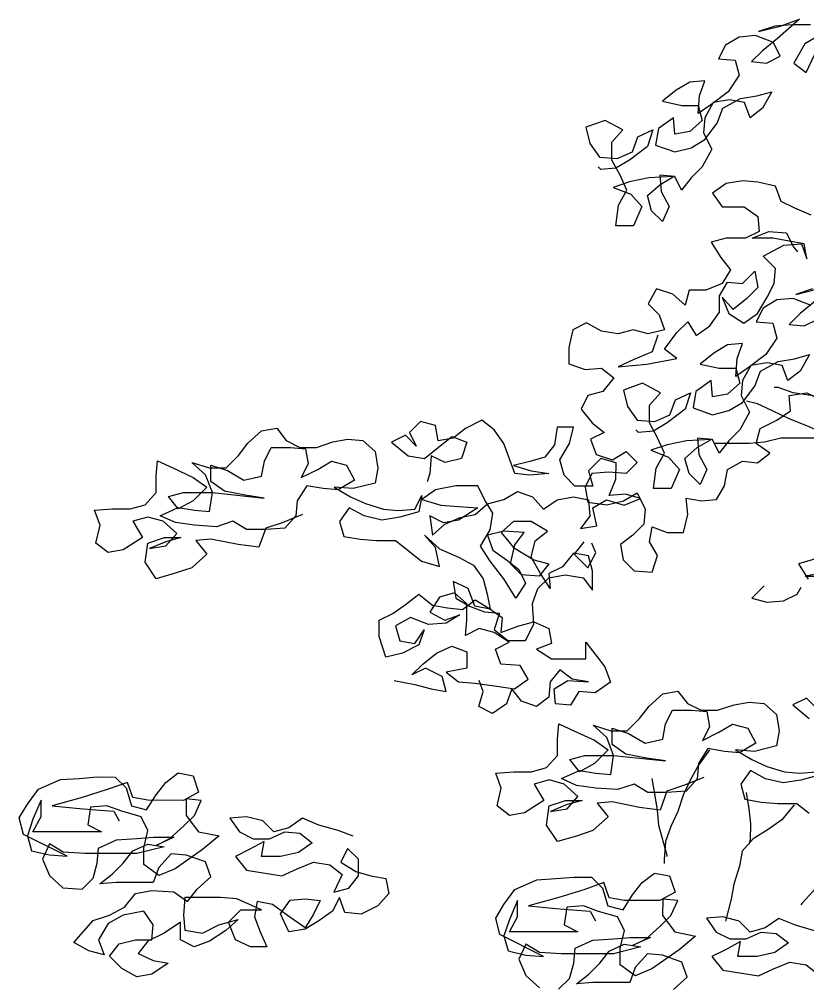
# Model space of a CAD drawing. Header units: inches. Extents: x 350994 to 353538, y 1581369 to 1583842.
# Drawn here: x 351480.474 to 351481.412, y 1583623.682 to 1583624.83 of the extents above; entities that cross this region are included whole.
import ezdxf

# ---------------------------------------------------------------- set-up
doc = ezdxf.new("R2010")
doc.units = ezdxf.units.IN
doc.header["$MEASUREMENT"] = 0
doc.linetypes.add('1', pattern=[0])
doc.layers.add('TREE', color=81, linetype='1')

# ---------------------------------------------------------------- blocks, each defined once
blk = doc.blocks.new('TREE_4')
at = {"color": 94}
for points in [[(-561.3, 8453.1), (-590.2, 8435.8), (-613.4, 8395.3), (-587.4, 8375), (-570, 8412.6)], [(-578.6, 8476.2), (-616.2, 8476.3), (-653.8, 8473.4), (-688.5, 8461.9), (-642.2, 8473.4), (-601.7, 8487.8), (-648, 8447.4), (-679.8, 8421.4), (-703, 8398.3), (-671.2, 8395.4), (-642.3, 8409.8), (-656.7, 8438.7), (-694.3, 8453.2), (-729, 8450.3), (-757.9, 8433), (-772.4, 8404.1), (-737.7, 8401.2), (-729, 8369.4), (-752.2, 8334.7), (-786.9, 8308.7), (-815.9, 8288.5), (-812.9, 8326.1), (-801.3, 8357.9), (-833.1, 8355), (-862.1, 8337.7), (-891, 8314.6), (-850.5, 8305.9), (-815.8, 8305.9), (-807.2, 8274.1), (-833.2, 8250.9), (-865, 8245.2), (-867.9, 8279.9), (-899.7, 8256.8), (-905.5, 8222.1), (-865.1, 8207.6), (-830.4, 8216.2), (-801.4, 8233.6), (-775.4, 8268.2), (-763.8, 8300), (-726.2, 8320.2), (-691.5, 8326), (-659.7, 8334.6), (-680, 8300), (-706, 8279.7), (-717.5, 8311.6), (-749.3, 8317.4), (-784, 8311.6), (-801.4, 8279.8), (-804.3, 8248), (-787, 8213.3), (-807.3, 8175.7), (-830.4, 8152.6), (-850.7, 8126.6), (-865.1, 8155.6), (-896.9, 8158.5), (-894.1, 8123.8), (-876.8, 8092), (-891.2, 8060.2), (-914.3, 8083.3), (-923, 8115.1), (-896.9, 8138.2), (-868, 8155.6), (-920.1, 8152.7), (-960.6, 8144.1), (-995.3, 8132.5), (-957.7, 8118.1), (-934.6, 8092), (-952, 8051.6), (-989.5, 8051.6), (-983.7, 8095), (-966.3, 8126.7), (-980.8, 8158.6), (-998.1, 8190.4), (-998.1, 8228), (-974.9, 8254), (-1012.5, 8274.2), (-1053, 8259.8), (-1044.3, 8225.1), (-1024.1, 8196.2), (-986.5, 8193.3), (-954.7, 8207.7), (-943.1, 8239.5), (-911.3, 8253.9), (-922.9, 8219.2), (-960.5, 8190.3), (-989.4, 8173), (-1021.2, 8170.2), (-1027, 8175.9)], [(-577, 8074.1), (-611.7, 8088.6), (-640.6, 8103.1), (-652.2, 8134.9), (-689.7, 8143.6), (-721.5, 8146.5), (-756.2, 8140.8), (-785.2, 8120.6), (-765, 8091.6), (-718.7, 8091.6), (-689.8, 8071.3), (-686.9, 8039.5), (-715.9, 8025.1), (-756.3, 8025.1), (-788.2, 8016.5), (-767.9, 7984.6), (-747.7, 7958.6), (-765.1, 7929.7), (-799.8, 7915.3), (-834.5, 7915.3), (-843.2, 7883.5), (-869.2, 7906.7), (-903.9, 7918.3), (-921.3, 7886.5), (-898.2, 7863.3), (-886.6, 7831.5), (-921.3, 7822.9), (-953.1, 7831.6), (-984.9, 7822.9), (-1019.6, 7828.7), (-1051.4, 7846.1), (-1080.3, 7831.7), (-1089.1, 7794.1), (-1089.1, 7759.4), (-1054.4, 7747.8), (-1019.7, 7750.7), (-993.7, 7730.4), (-1016.9, 7701.5), (-1048.7, 7692.9), (-1063.2, 7664), (-1040, 7635), (-1014, 7614.8), (-1043, 7600.4), (-1031.4, 7568.5), (-996.8, 7556.9), (-967.8, 7574.3), (-944.7, 7551.1), (-967.9, 7528), (-1005.4, 7530.9), (-1040.1, 7528.1), (-1054.6, 7499.2), (-1048.9, 7467.4), (-1008.4, 7461.5), (-973.7, 7470.2), (-944.8, 7487.5), (-927.5, 7452.8), (-930.4, 7421), (-953.5, 7397.9), (-979.6, 7377.7), (-973.8, 7345.9), (-950.7, 7322.7), (-913.1, 7319.8), (-901.5, 7354.5), (-918.8, 7383.4), (-913, 7415.2), (-881.2, 7403.6), (-846.5, 7403.6), (-837.8, 7441.1), (-840.7, 7475.8), (-808.9, 7470), (-777.1, 7472.9), (-759.7, 7501.8), (-753.9, 7536.5), (-722.1, 7553.8), (-690.3, 7550.9), (-664.2, 7571.1), (-693.1, 7591.4), (-684.4, 7623.2), (-649.7, 7640.5), (-620.8, 7660.7), (-623.6, 7692.5), (-586.1, 7698.2), (-557.2, 7683.8)], [(-574.3, 7918), (-609, 7906.4), (-562.7, 7918)], [(-568.5, 7891.9), (-600.4, 7866), (-623.5, 7842.8), (-591.7, 7839.9), (-562.8, 7854.4)], [(-577.2, 7883.3), (-614.8, 7897.8), (-649.5, 7894.9), (-678.4, 7877.6), (-692.9, 7848.7), (-658.2, 7845.8), (-649.6, 7814), (-672.7, 7779.3), (-707.4, 7753.3), (-736.4, 7733.1), (-733.4, 7770.7), (-721.9, 7802.5), (-753.7, 7799.6), (-782.6, 7782.3), (-811.5, 7759.2), (-771.1, 7750.5), (-736.4, 7750.4), (-727.7, 7718.6), (-753.8, 7695.5), (-785.6, 7689.8), (-788.4, 7724.4), (-820.3, 7701.3), (-826.1, 7666.7), (-785.6, 7652.2), (-750.9, 7660.8), (-722, 7678.1), (-695.9, 7712.8), (-684.3, 7744.6), (-646.7, 7764.8), (-612, 7770.5), (-580.2, 7779.2), (-600.5, 7744.5), (-626.5, 7724.3), (-638, 7756.1), (-669.8, 7761.9), (-704.5, 7756.2), (-721.9, 7724.4), (-724.8, 7692.6), (-707.5, 7657.9), (-727.8, 7620.3), (-751, 7597.2), (-771.2, 7571.2), (-785.6, 7600.1), (-817.4, 7603), (-814.6, 7568.3), (-797.3, 7536.5), (-811.8, 7504.7), (-834.9, 7527.9), (-843.5, 7559.7), (-817.5, 7582.8), (-788.5, 7600.1), (-840.6, 7597.3), (-881.1, 7588.6), (-915.8, 7577.1), (-878.2, 7562.6), (-855.1, 7536.6), (-872.5, 7496.1), (-910.1, 7496.1), (-904.2, 7539.5), (-886.9, 7571.3), (-901.3, 7603.1), (-918.6, 7634.9), (-918.6, 7672.5), (-895.4, 7698.5), (-933, 7718.8), (-973.5, 7704.4), (-964.8, 7669.7), (-944.6, 7640.7), (-907, 7637.8), (-875.2, 7652.2), (-863.6, 7684), (-831.8, 7698.5), (-843.4, 7663.8), (-881, 7634.9), (-910, 7617.6), (-941.8, 7614.7), (-947.5, 7620.5)], [(-901.1, 7820), (-912.7, 7785.3), (-953.2, 7768), (-985, 7753.5), (-924.3, 7759.3), (-860.7, 7770.8), (-886.7, 7791), (-860.6, 7825.7), (-837.5, 7848.8), (-820.1, 7819.9), (-791.2, 7840.1), (-770.9, 7869), (-770.9, 7903.7), (-753.5, 7932.6), (-721.7, 7929.7), (-695.7, 7955.7), (-689.9, 7921), (-713.1, 7897.9), (-742, 7874.8), (-765.1, 7900.8), (-750.7, 7866.1), (-718.9, 7845.8), (-690, 7866), (-669.7, 7900.7), (-655.2, 7929.6), (-652.3, 7961.4), (-678.3, 7987.5), (-634.9, 8010.5), (-597.3, 8013.4), (-585.8, 7981.6), (-591.6, 8013.4), (-623.4, 8019.2), (-658, 8025), (-701.4, 8025.1), (-666.7, 8039.5), (-629.1, 8036.6), (-614.7, 8007.6), (-606, 7996.1)], [(-456, 7643.2), (-482, 7666.3), (-510.9, 7680.8), (-542.7, 7686.6), (-577.4, 7692.5), (-615, 7698.3), (-646.8, 7709.9), (-655.4, 7709.9)], [(-458.9, 7582.5), (-493.6, 7588.3), (-522.5, 7602.8), (-554.3, 7614.4), (-586.1, 7628.9), (-623.7, 7643.3), (-658.4, 7660.7), (-690.2, 7675.2), (-713.3, 7681)], [(-1651.4, 7441.4), (-1694.8, 7424.1), (-1729.5, 7412.6), (-1744, 7372.1), (-1787.4, 7377.9), (-1845.2, 7389.6), (-1877, 7386.7), (-1853.9, 7357.8), (-1885.7, 7328.9), (-1920.4, 7317.3), (-1960.9, 7305.8), (-1984, 7340.5), (-1978.2, 7381), (-1943.5, 7392.5), (-1908.8, 7392.5), (-1940.6, 7383.9), (-1975.3, 7369.4), (-1940.6, 7375.2), (-1917.5, 7401.2), (-1946.4, 7427.2), (-1978.2, 7435.9), (-2010, 7427.3), (-1989.8, 7392.6), (-2030.3, 7366.6), (-2062.1, 7360.8), (-2088.1, 7381.1), (-2079.4, 7418.7), (-2090.9, 7450.5), (-2053.3, 7453.4), (-2015.7, 7453.3), (-1983.9, 7462), (-1960.8, 7488), (-1960.7, 7522.7), (-1957.8, 7554.5), (-1926, 7540), (-1882.7, 7519.7), (-1853.8, 7499.4), (-1882.7, 7470.5), (-1914.5, 7453.2), (-1934.7, 7479.3), (-1902.9, 7487.9), (-1842.2, 7487.9), (-1732.4, 7476.2), (-1772.8, 7482), (-1816.2, 7490.7), (-1845.1, 7511), (-1845.1, 7545.7), (-1810.4, 7534.1), (-1775.7, 7513.8), (-1738.1, 7522.5), (-1732.3, 7554.3), (-1717.8, 7583.2), (-1677.3, 7583.1), (-1645.5, 7580.2), (-1639.8, 7548.4), (-1654.3, 7519.5), (-1619.5, 7536.8), (-1590.6, 7554.1), (-1558.8, 7545.4), (-1541.5, 7513.6), (-1576.2, 7493.4), (-1608, 7496.3), (-1642.7, 7502.1), (-1663, 7470.3), (-1665.9, 7438.5), (-1689, 7412.5), (-1729.5, 7409.7), (-1770, 7409.7), (-1798.9, 7427.1), (-1833.6, 7415.6), (-1879.9, 7418.5), (-1920.3, 7424.3), (-1952.1, 7438.8), (-1914.5, 7456.1), (-1879.8, 7450.3), (-1848, 7447.4), (-1842.2, 7487.9), (-1856.6, 7525.5), (-1885.5, 7551.5), (-1848, 7539.9), (-1813.3, 7539.9), (-1787.2, 7565.9), (-1766.9, 7591.9), (-1738, 7617.9), (-1706.2, 7623.6), (-1686, 7597.6), (-1657.1, 7583.1), (-1622.4, 7583.1), (-1587.7, 7594.6), (-1555.9, 7600.4), (-1524.1, 7597.4), (-1498.1, 7574.3), (-1492.3, 7539.6), (-1498.1, 7507.8), (-1544.4, 7496.3), (-1584.9, 7499.2), (-1550.2, 7478.9), (-1518.4, 7464.4), (-1480.8, 7452.8), (-1449, 7449.9), (-1414.3, 7452.8), (-1399.9, 7481.7), (-1405.7, 7447), (-1446.2, 7435.5), (-1483.8, 7429.7), (-1521.3, 7438.4), (-1553.1, 7455.8), (-1573.4, 7426.9), (-1564.7, 7395.1), (-1530, 7389.3), (-1495.4, 7386.3), (-1454.9, 7386.3), (-1428.9, 7366), (-1400, 7342.9), (-1362.4, 7331.3), (-1371, 7371.8), (-1394.1, 7397.8), (-1362.4, 7368.9), (-1321.9, 7351.5), (-1290.1, 7334.1), (-1269.9, 7305.2), (-1261.3, 7273.4), (-1255.5, 7241.6), (-1287.3, 7247.4), (-1301.7, 7285), (-1333.5, 7299.5), (-1327.8, 7264.8), (-1298.9, 7247.4), (-1267.1, 7235.8), (-1235.3, 7232.9), (-1246.9, 7198.2), (-1218, 7175), (-1180.4, 7175), (-1163, 7209.7), (-1165.9, 7253), (-1154.3, 7284.8), (-1131.1, 7307.9), (-1096.4, 7313.7), (-1058.8, 7307.9), (-1038.6, 7281.8), (-1038.6, 7322.3), (-1047.2, 7354.1), (-1079, 7359.9), (-1102.2, 7331.1), (-1131.1, 7316.6), (-1128.3, 7284.8), (-1148.5, 7316.6), (-1168.7, 7351.4), (-1160, 7386), (-1133.9, 7406.3), (-1168.6, 7426.5), (-1206.2, 7426.6), (-1232.2, 7403.5), (-1206.2, 7371.6), (-1162.9, 7345.6), (-1131.1, 7336.9), (-1151.4, 7310.9), (-1188.9, 7313.8), (-1212.1, 7336.9), (-1203.3, 7377.4), (-1183.1, 7403.4), (-1226.4, 7406.3), (-1261.1, 7397.7), (-1249.6, 7365.9), (-1220.7, 7345.6), (-1194.7, 7325.4), (-1180.3, 7296.4), (-1200.6, 7264.6), (-1226.5, 7305.1), (-1255.4, 7342.8), (-1275.6, 7374.6), (-1255.4, 7409.3), (-1249.5, 7443.9), (-1266.9, 7472.9), (-1281.3, 7501.8), (-1327.6, 7501.8), (-1370.9, 7493.2), (-1399.9, 7473), (-1359.4, 7461.4), (-1321.8, 7458.5), (-1281.3, 7455.5), (-1321.8, 7429.6), (-1353.6, 7423.8), (-1382.5, 7438.3), (-1376.8, 7397.8), (-1350.8, 7420.9), (-1318.9, 7435.3), (-1287.1, 7441.1), (-1261.1, 7464.2), (-1226.4, 7472.8), (-1197.5, 7490.2), (-1165.7, 7478.6), (-1142.6, 7452.5), (-1113.6, 7472.7), (-1078.9, 7478.5), (-1047.1, 7472.7), (-1044.3, 7438), (-1064.5, 7412), (-1029.8, 7417.7), (-1038.5, 7455.3), (-1009.5, 7472.6), (-972, 7461), (-937.3, 7475.5), (-969, 7484.2), (-1003.7, 7481.3), (-989.3, 7516), (-989.2, 7550.7), (-1021, 7559.4), (-1047.1, 7533.4), (-1038.4, 7501.6), (-1076, 7501.6), (-1099.1, 7524.8), (-1107.8, 7556.6), (-1087.5, 7591.3), (-1078.8, 7625.9), (-1113.5, 7626), (-1119.3, 7588.4), (-1139.6, 7562.4), (-1171.4, 7553.7), (-1206.1, 7545.1), (-1168.5, 7533.5), (-1130.9, 7527.7), (-1171.4, 7524.8), (-1203.2, 7527.8), (-1226.3, 7591.4), (-1246.5, 7620.3), (-1272.5, 7640.6), (-1307.2, 7623.3), (-1333.2, 7603), (-1365.1, 7597.3), (-1370.8, 7629.1), (-1402.6, 7637.8), (-1425.8, 7614.7), (-1411.3, 7585.8), (-1434.4, 7608.9), (-1463.4, 7594.5), (-1428.7, 7565.5), (-1394, 7559.7), (-1336.1, 7605.9), (-1304.3, 7594.3), (-1315.9, 7559.7), (-1350.6, 7551), (-1379.5, 7565.5), (-1382.5, 7527.9), (-1388.3, 7510.6)], [(-545.9, 7354.1), (-603.7, 7336.8), (-583.5, 7305)], [(-557.5, 7316.6), (-589.3, 7310.8), (-554.6, 7310.8)], [(-537, 7605.7), (-568.8, 7602.8), (-641.1, 7602.9), (-675.8, 7594.2), (-707.6, 7591.4), (-779.9, 7591.4)], [(-1057.6, 7383.5), (-1077.9, 7357.5), (-1049, 7328.6), (-1031.6, 7360.4), (-1040.3, 7380.6)], [(-1458, 7090.7), (-1414.6, 7082), (-1379.9, 7073.3), (-1348.1, 7067.5), (-1356.8, 7099.3), (-1391.5, 7116.7), (-1420.4, 7102.3), (-1397.2, 7125.4), (-1368.3, 7148.5), (-1336.5, 7162.9), (-1304.7, 7151.3), (-1304.7, 7116.6), (-1348.1, 7108), (-1322.1, 7087.7), (-1287.4, 7084.8), (-1241.2, 7079), (-1203.6, 7073.2), (-1174.6, 7093.4), (-1192, 7122.3), (-1232.4, 7125.2), (-1244, 7157), (-1215, 7171.5), (-1246.8, 7191.7), (-1278.6, 7200.4), (-1307.6, 7186), (-1304.6, 7217.8), (-1304.6, 7252.5), (-1330.6, 7275.7), (-1362.4, 7267), (-1382.7, 7235.2), (-1350.9, 7217.9), (-1319.1, 7229.4), (-1348, 7212.1), (-1385.6, 7209.2), (-1423.2, 7223.7), (-1455, 7206.4), (-1446.3, 7174.6), (-1414.5, 7168.8), (-1394.3, 7197.7), (-1405.9, 7165.9), (-1440.6, 7148.5), (-1475.3, 7139.9), (-1489.7, 7183.3), (-1489.7, 7218), (-1460.7, 7232.4), (-1431.8, 7252.6), (-1405.8, 7272.8), (-1376.9, 7249.7), (-1345.1, 7243.9), (-1313.3, 7240.9), (-1287.2, 7261.2), (-1258.3, 7243.8), (-1229.5, 7223.5), (-1232.4, 7191.7), (-1194.8, 7206.1), (-1163, 7214.8), (-1131.2, 7200.3), (-1125.4, 7168.5), (-1157.2, 7157), (-1125.4, 7136.7), (-1053.2, 7136.6), (-1053.1, 7171.3), (-1012.7, 7119.2), (-1001.2, 7087.4), (-1033, 7064.3), (-1067.7, 7067.2), (-1085.1, 7038.3), (-1116.9, 7041.3), (-1119.7, 7073.1), (-1090.8, 7090.4), (-1047.4, 7087.5), (-1082.1, 7093.3), (-1108.1, 7113.5), (-1128.4, 7087.5), (-1131.3, 7055.7), (-1157.3, 7035.5), (-1189.1, 7047.1), (-1209.4, 7073.2), (-1220.9, 7041.4), (-1249.9, 7021.2), (-1278.8, 7035.6), (-1270.1, 7067.4), (-1278.7, 7090.6)], [(-676.1, 7290.7), (-702.1, 7264.7), (-670.3, 7256), (-635.6, 7258.8), (-606.7, 7273.2), (-598, 7287.7)], [(-803.6, 6886), (-847, 6868.7), (-881.7, 6857.1), (-896.2, 6816.7), (-939.6, 6822.5), (-997.4, 6834.1), (-1029.2, 6831.3), (-1006.1, 6802.3), (-1037.9, 6773.4), (-1072.7, 6761.9), (-1113.1, 6750.4), (-1136.2, 6785.1), (-1130.4, 6825.6), (-1095.7, 6837.1), (-1061, 6837.1), (-1092.8, 6828.4), (-1127.5, 6814), (-1092.8, 6819.8), (-1069.7, 6845.8), (-1098.6, 6871.8), (-1130.4, 6880.5), (-1162.2, 6871.9), (-1142, 6837.1), (-1182.5, 6811.2), (-1214.3, 6805.4), (-1240.3, 6825.7), (-1231.6, 6863.2), (-1243.1, 6895.1), (-1205.5, 6897.9), (-1167.9, 6897.9), (-1136.1, 6906.5), (-1113, 6932.5), (-1112.9, 6967.2), (-1110, 6999), (-1078.2, 6984.5), (-1034.9, 6964.3), (-1006, 6944), (-1034.9, 6915.1), (-1066.7, 6897.8), (-1087, 6923.8), (-1055.1, 6932.5), (-994.4, 6932.4), (-884.6, 6920.8), (-925, 6926.6), (-968.4, 6935.3), (-997.3, 6955.6), (-997.3, 6990.2), (-962.6, 6978.7), (-927.9, 6958.4), (-890.3, 6967), (-884.5, 6998.8), (-870, 7027.7), (-829.5, 7027.7), (-797.7, 7024.8), (-792, 6993), (-806.5, 6964.1), (-771.8, 6981.4), (-742.8, 6998.7), (-711, 6990), (-693.7, 6958.2), (-728.4, 6938), (-760.2, 6940.9), (-794.9, 6946.7), (-815.2, 6914.9), (-818.1, 6883.1), (-841.3, 6857.1), (-881.7, 6854.3), (-922.2, 6854.3), (-951.1, 6871.7), (-985.8, 6860.1), (-1032.1, 6863.1), (-1072.6, 6868.9), (-1104.3, 6883.4), (-1066.7, 6900.7), (-1032.1, 6894.9), (-1000.3, 6891.9), (-994.4, 6932.4), (-1008.9, 6970), (-1037.7, 6996.1), (-1000.2, 6984.5), (-965.5, 6984.4), (-939.4, 7010.4), (-919.2, 7036.4), (-890.2, 7062.4), (-858.4, 7068.2), (-838.2, 7042.1), (-809.3, 7027.7), (-774.6, 7027.6), (-739.9, 7039.2), (-708.1, 7044.9), (-676.3, 7042), (-650.3, 7018.8), (-644.5, 6984.1), (-650.3, 6952.3), (-696.6, 6940.8), (-737.1, 6943.8), (-702.4, 6923.5), (-670.6, 6909), (-633.1, 6897.4), (-601.2, 6894.5), (-566.6, 6897.3)], [(-557.9, 6891.5), (-598.4, 6880), (-636, 6874.3), (-673.5, 6883), (-705.3, 6900.4), (-725.6, 6871.5), (-717, 6839.6), (-682.3, 6833.8), (-647.6, 6830.9), (-607.1, 6830.9), (-581.1, 6810.6)], [(-563.5, 7030.3), (-586.6, 7053.5), (-615.6, 7039.1), (-580.9, 7010.1)], [(-792, 6943.8), (-815.2, 6912), (-832.6, 6880.2), (-847.1, 6848.4), (-858.6, 6813.8), (-873.1, 6782), (-884.7, 6750.2), (-887.7, 6712.6), (-887.7, 6703.9)], [(-1544.7, 6761.9), (-1576.5, 6773.5), (-1617, 6785.1), (-1651.6, 6799.6), (-1680.6, 6779.4), (-1712.4, 6770.8), (-1735.5, 6793.9), (-1770.2, 6802.6), (-1804.9, 6799.8), (-1784.7, 6770.8), (-1755.8, 6756.4), (-1721.1, 6756.3), (-1689.3, 6770.8), (-1657.5, 6767.8), (-1631.5, 6747.6), (-1660.4, 6727.4), (-1698, 6718.7), (-1738.5, 6718.8), (-1732.6, 6750.6), (-1764.5, 6733.2), (-1793.4, 6718.8), (-1770.3, 6689.9), (-1695.1, 6678.2), (-1663.3, 6692.7), (-1628.6, 6707.1), (-1593.9, 6701.3), (-1567.9, 6681), (-1585.3, 6643.4), (-1553.5, 6652.1), (-1533.2, 6678.1), (-1533.2, 6712.8), (-1556.3, 6735.9), (-1570.8, 6707), (-1539, 6686.8), (-1507.2, 6678.1), (-1475.4, 6672.3), (-1469.6, 6640.4), (-1492.8, 6614.4), (-1527.5, 6597.1), (-1562.2, 6600.1), (-1573.7, 6631.9), (-1588.2, 6603), (-1617.1, 6582.8), (-1646.1, 6565.4), (-1680.8, 6559.7), (-1698.1, 6597.3), (-1677.8, 6626.2), (-1646, 6629), (-1614.2, 6626.1), (-1628.7, 6597.2), (-1646.1, 6568.3), (-1683.6, 6594.4), (-1715.4, 6617.5), (-1747.2, 6623.4), (-1753, 6591.6), (-1741.5, 6559.7), (-1727.1, 6527.9), (-1761.8, 6528), (-1793.6, 6542.4), (-1808, 6580), (-1781.9, 6606), (-1738.6, 6606), (-1790.6, 6629.2), (-1825.3, 6632.1), (-1900.5, 6632.2), (-1903.4, 6594.6), (-1900.5, 6562.8), (-1862.9, 6557), (-1828.2, 6574.3), (-1787.7, 6585.8), (-1813.8, 6562.7), (-1848.5, 6539.6), (-1880.3, 6528.1), (-1909.2, 6542.5), (-1909.2, 6580.1), (-1943.9, 6557), (-1978.6, 6539.7), (-1998.9, 6513.7), (-1967.1, 6499.2), (-1935.3, 6493.4), (-1970, 6470.3), (-2001.8, 6464.6), (-2033.6, 6481.9), (-2059.6, 6508), (-2039.3, 6534), (-2004.6, 6542.6), (-1969.9, 6542.6), (-1967, 6574.4), (-1987.2, 6603.3), (-2030.6, 6594.7), (-2062.4, 6577.4), (-2082.7, 6542.7), (-2071.1, 6510.9), (-2102.9, 6519.6), (-2134.7, 6537), (-2094.2, 6583.2), (-2059.5, 6594.7), (-2027.7, 6612), (-2004.5, 6640.9), (-1969.8, 6646.7), (-1923.6, 6643.8), (-1894.7, 6623.5), (-1874.4, 6649.5), (-1845.5, 6675.5), (-1857, 6707.3), (-1897.5, 6721.8), (-1929.3, 6724.7), (-1955.3, 6695.8), (-1966.9, 6664), (-2045, 6664.1), (-2079.7, 6661.2), (-2053.6, 6681.5), (-2030.5, 6704.6), (-2010.2, 6730.6), (-1978.4, 6745), (-1943.7, 6739.2), (-2001.6, 6724.8), (-2111.4, 6724.9), (-2157.7, 6727.8), (-2186.6, 6745.2), (-2201.1, 6713.4), (-2186.6, 6678.7), (-2157.8, 6652.6), (-2117.3, 6649.7), (-2094.1, 6672.8), (-2085.4, 6704.6), (-2082.5, 6736.4), (-2044.9, 6753.7), (-2001.5, 6756.6), (-1966.8, 6759.4), (-1923.5, 6759.4), (-1961.1, 6742.1), (-1932.1, 6756.5), (-1903.2, 6782.5), (-1880.1, 6805.6), (-1865.6, 6837.4), (-1897.4, 6840.3), (-1897.4, 6805.6), (-1871.4, 6770.9), (-1828, 6762.2), (-1862.8, 6733.3), (-1920.6, 6692.9), (-1955.3, 6678.5), (-1987.1, 6701.6), (-1987.1, 6736.3), (-1978.4, 6773.9), (-1992.8, 6802.8), (-2033.3, 6814.4), (-2065.1, 6826), (-2099.8, 6823.2), (-2105.6, 6785.6), (-2076.7, 6771.1), (-2221.3, 6771.2), (-2203.9, 6803), (-2203.8, 6837.7), (-2221.2, 6797.3), (-2232.8, 6762.6), (-2224.2, 6730.8), (-2186.6, 6722.1), (-2149, 6719.1), (-2241.5, 6765.5), (-2250.1, 6800.2), (-2232.8, 6829.1), (-2209.6, 6860.9), (-2163.3, 6881.1), (-2122.9, 6883.9), (-2085.3, 6886.8), (-2047.7, 6886.7), (-2024.6, 6863.6), (-2013, 6826), (-1981.2, 6817.3), (-1961, 6849.1), (-1940.7, 6875.1), (-1914.7, 6895.3), (-1882.9, 6889.5), (-1871.3, 6854.8), (-1903.2, 6837.4), (-1978.3, 6837.5), (-2010.1, 6843.3), (-2021.7, 6875.1), (-2062.2, 6860.7), (-2117.1, 6843.4), (-2180.7, 6826.1), (-2122.9, 6820.3), (-2088.2, 6817.4), (-2050.6, 6814.5), (-2039.1, 6794.2)], [(-913.5, 6883.2), (-907.8, 6851.4), (-902, 6816.7), (-899.2, 6784.9), (-881.9, 6721.3), (-881.9, 6718.4)], [(-714, 6854.1), (-708.3, 6819.4), (-705.4, 6787.6), (-705.5, 6752.9), (-708.4, 6744.2)], [(-612.9, 6828), (-638.9, 6796.2), (-667.9, 6776), (-699.7, 6755.8), (-722.8, 6729.8), (-728.6, 6698), (-740.2, 6660.4), (-746.1, 6628.6), (-757.7, 6582.4)], [(-520.4, 6732.5), (-532, 6700.7), (-552.3, 6671.8), (-572.6, 6645.8), (-595.7, 6619.8), (-598.6, 6616.9)], [(-569.7, 6561.9), (-610.2, 6573.5), (-644.9, 6588), (-673.8, 6567.8), (-705.6, 6559.2), (-728.8, 6582.3), (-763.4, 6591), (-798.1, 6588.2), (-777.9, 6559.2), (-749, 6544.8), (-714.3, 6544.7), (-682.5, 6559.2), (-650.7, 6556.2), (-624.7, 6536), (-653.6, 6515.8), (-691.2, 6507.1), (-731.7, 6507.2), (-725.9, 6539), (-757.7, 6521.6), (-786.6, 6507.2), (-763.5, 6478.3), (-688.4, 6466.6), (-656.6, 6481.1), (-621.9, 6495.5), (-587.2, 6489.7), (-561.2, 6469.4)], [(-867.7, 6437.9), (-838.7, 6463.9), (-850.3, 6495.7), (-890.7, 6510.2), (-922.5, 6513.1), (-948.6, 6484.2), (-960.2, 6452.4), (-1038.2, 6452.5), (-1072.9, 6449.6), (-1046.9, 6469.9), (-1023.7, 6493), (-1003.5, 6519), (-971.7, 6533.4), (-937, 6527.6), (-994.8, 6513.2), (-1104.7, 6513.3), (-1150.9, 6516.2), (-1179.8, 6533.6), (-1194.3, 6501.8), (-1179.9, 6467.1), (-1151, 6441)], [(-1110.5, 6438.1), (-1087.4, 6461.2), (-1078.7, 6493), (-1075.8, 6524.8), (-1038.2, 6542.1), (-994.8, 6545), (-960.1, 6547.8), (-916.7, 6547.8), (-954.3, 6530.5), (-925.4, 6544.9), (-896.5, 6570.9), (-873.3, 6594), (-858.8, 6625.8), (-890.6, 6628.7), (-890.7, 6594), (-864.7, 6559.3), (-821.3, 6550.6), (-856, 6521.7), (-913.9, 6481.3), (-948.6, 6466.9), (-980.4, 6490), (-980.3, 6524.7), (-971.6, 6562.3), (-986.1, 6591.2), (-1026.5, 6602.8), (-1058.3, 6614.4), (-1093, 6611.6), (-1098.8, 6574), (-1069.9, 6559.5), (-1214.5, 6559.6), (-1197.1, 6591.4), (-1197.1, 6626.1), (-1214.5, 6585.7), (-1226.1, 6551), (-1217.4, 6519.2), (-1179.9, 6510.5), (-1142.3, 6507.5), (-1234.8, 6553.9), (-1243.4, 6588.6), (-1226, 6617.5), (-1202.9, 6649.3), (-1156.6, 6669.5), (-1116.1, 6672.3), (-1078.5, 6675.2), (-1040.9, 6675.1), (-1017.8, 6652), (-1006.3, 6614.4), (-974.5, 6605.7), (-954.2, 6637.5), (-934, 6663.5), (-907.9, 6683.7), (-876.1, 6677.9), (-864.6, 6643.2), (-896.4, 6625.9), (-971.6, 6625.9), (-1003.4, 6631.7), (-1014.9, 6663.5), (-1055.4, 6649.1), (-1110.4, 6631.8), (-1174, 6614.5), (-1116.2, 6608.7), (-1081.5, 6605.8), (-1043.9, 6602.9), (-1032.3, 6582.6)]]:
    blk.add_lwpolyline(points, dxfattribs=at)

msp = doc.modelspace()

# ---------------------------------------------------------------- block references
at = {"layer": 'TREE', "lineweight": 5, "xscale": 0.0005632341344607994, "yscale": 0.0005632341490127146, "zscale": 0.0005632341444477617}
msp.add_blockref('TREE_4', (351481.7414, 1583620.0489), dxfattribs=at)

doc.saveas('drawing.dxf')
